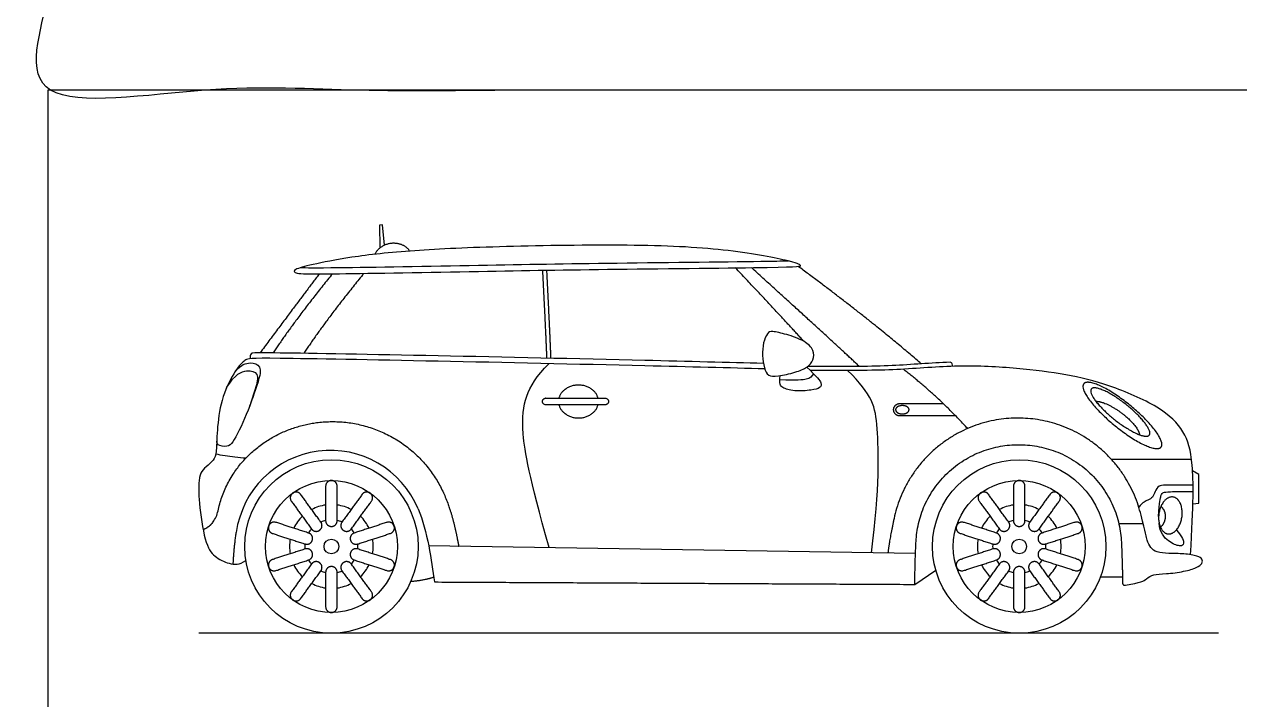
# Model space of a CAD drawing. Header units: millimetres. Extents: x 0.5 to 46.1, y 0.3 to 28.2.
# Drawn here: x 0.486 to 4.889, y 21.181 to 23.627 of the extents above; entities that cross this region are included whole.
import ezdxf

# ---------------------------------------------------------------- set-up
doc = ezdxf.new("R2010")
doc.units = ezdxf.units.MM
for name, color, linetype, true_color in [('AG-DIAGRAM', 7, 'Continuous', 0xfecc66), ('AG-TRANSPORT', 7, 'Continuous', 0x66ccff), ('X-VPRT', 6, 'Continuous', 0xff00ff)]:
    doc.layers.add(name, color=color, linetype=linetype, true_color=true_color)

msp = doc.modelspace()

# ---------------------------------------------------------------- linework, layer by layer
at = {"layer": 'AG-DIAGRAM'}
msp.add_line((4.8123, 21.4215), (1.1179, 21.4215), dxfattribs=at)
at = {"layer": 'AG-TRANSPORT'}
for p, q in [((4.5394, 21.8182), (4.4517, 21.8182)), ((3.7147, 21.7099), (1.9509, 21.7385)), ((3.7126, 21.5984), (3.7883, 21.6498)), ((4.4646, 21.6251), (4.3847, 21.6251))]:
    msp.add_line(p, q, dxfattribs=at)
for points in [[(1.7905, 22.8274), (1.7837, 22.9004), (1.7726, 22.8993), (1.7742, 22.8171)], [(4.7199, 21.8904), (4.7416, 21.8932), (4.7416, 21.9967), (4.7187, 22.0094)]]:
    msp.add_lwpolyline(points, dxfattribs=at)
for centre, radius in [((1.5986, 21.7357), 0.3142), ((4.0906, 21.7357), 0.3142), ((1.5986, 21.7357), 0.239), ((4.0906, 21.7357), 0.239), ((1.5986, 21.7357), 0.0266), ((4.0906, 21.7357), 0.0266)]:
    msp.add_circle(centre, radius, dxfattribs=at)
for centre, radius, start, end in [((1.3143, 22.4265), 0.00977, 92.5912, 180), ((3.8402, 22.3954), 0.00746, 11.3424, 91.7294), ((1.5949, 21.7393), 0.3444, 22.6249, 172.129), ((1.5986, 21.7357), 0.1517, 97.9408, 118.0592), ((1.5986, 21.7357), 0.1517, 61.9408, 82.0592), ((4.0906, 21.7357), 0.1517, 97.9408, 118.0592), ((4.0906, 21.7357), 0.1517, 61.9408, 82.0592), ((1.5986, 21.7357), 0.1517, 133.9408, 154.0592), ((1.5986, 21.7357), 0.1517, 25.9408, 46.0592), ((4.0906, 21.7357), 0.1517, 133.9408, 154.0592), ((4.0906, 21.7357), 0.1517, 25.9408, 46.0592), ((1.5986, 21.7357), 0.0963, 138.5735, 149.4265), ((1.5986, 21.7357), 0.0963, 102.5735, 113.4265), ((1.5986, 21.7357), 0.0963, 66.5735, 77.4265), ((1.5986, 21.7357), 0.0963, 30.5735, 41.4265), ((4.0906, 21.7357), 0.0963, 138.5735, 149.4265), ((4.0906, 21.7357), 0.0963, 102.5735, 113.4265), ((4.0906, 21.7357), 0.0963, 66.5735, 77.4265), ((4.0906, 21.7357), 0.0963, 30.5735, 41.4265), ((1.5986, 21.7357), 0.1517, 169.9408, 190.0592), ((1.5986, 21.7357), 0.1517, 349.9408, 10.0592), ((4.0906, 21.7357), 0.1517, 169.9408, 190.0592), ((4.0906, 21.7357), 0.1517, 349.9408, 10.0592), ((1.5986, 21.7357), 0.0963, 174.5735, 185.4265), ((1.5986, 21.7357), 0.0963, 354.5735, 5.4265), ((4.0906, 21.7357), 0.0963, 174.5735, 185.4265), ((4.0906, 21.7357), 0.0963, 354.5735, 5.4265), ((1.5986, 21.7357), 0.1517, 205.9408, 226.0592), ((1.5986, 21.7357), 0.0963, 210.5735, 221.4265), ((1.5986, 21.7357), 0.0963, 318.5735, 329.4265), ((1.5986, 21.7357), 0.1517, 313.9408, 334.0592), ((4.0906, 21.7357), 0.1517, 205.9408, 226.0592), ((4.0906, 21.7357), 0.0963, 210.5735, 221.4265), ((4.0906, 21.7357), 0.0963, 318.5735, 329.4265), ((4.0906, 21.7357), 0.1517, 313.9408, 334.0592), ((1.5986, 21.7357), 0.0963, 246.5735, 257.4265), ((1.5986, 21.7357), 0.0963, 282.5735, 293.4265), ((4.0906, 21.7357), 0.0963, 246.5735, 257.4265), ((4.0906, 21.7357), 0.0963, 282.5735, 293.4265), ((1.5986, 21.7357), 0.1517, 241.9408, 262.0592), ((1.5986, 21.7357), 0.1517, 277.9408, 298.0592), ((4.0906, 21.7357), 0.1517, 241.9408, 262.0592), ((4.0906, 21.7357), 0.1517, 277.9408, 298.0592)]:
    msp.add_arc(centre, radius, start, end, dxfattribs=at)
for points, degree in [([(3.1777, 22.7466), (3.0581, 22.7446), (2.5859, 22.7402), (2.1671, 22.7329), (1.5334, 22.7212), (1.4639, 22.7241), (1.4588, 22.7387), (1.5195, 22.7548), (1.6584, 22.784), (1.8849, 22.8089), (2.2036, 22.8228), (2.6963, 22.8308), (3.0337, 22.8147), (3.2794, 22.7671), (3.3038, 22.7522), (3.2974, 22.7486), (3.1777, 22.7466)], 3), ([(1.5545, 22.723), (1.4582, 22.5956), (1.3397, 22.4368)], 2), ([(1.6025, 22.7233), (1.4755, 22.5689), (1.3872, 22.4367)], 2), ([(1.7162, 22.7249), (1.5876, 22.5688), (1.4984, 22.4353)], 2), ([(2.3795, 22.4177), (2.3738, 22.5571), (2.3644, 22.7362)], 2), ([(2.3941, 22.4174), (2.3885, 22.557), (2.3791, 22.7364)], 2), ([(3.3113, 22.478), (3.203, 22.596), (3.062, 22.745)], 2), ([(3.5114, 22.3877), (3.3806, 22.5101), (3.12, 22.7457)], 2), ([(3.7358, 22.3973), (3.5511, 22.5575), (3.2898, 22.7502)], 2), ([(3.1608, 22.4275), (3.16, 22.4433), (3.1623, 22.4745), (3.1787, 22.5112), (3.1916, 22.5169), (3.2456, 22.5053), (3.3161, 22.4804), (3.3483, 22.4464), (3.3468, 22.4104), (3.3243, 22.384), (3.2821, 22.3668), (3.2125, 22.3505), (3.1795, 22.3519), (3.167, 22.3797), (3.1615, 22.4117), (3.1608, 22.4275)], 3), ([(1.3045, 22.4265), (1.3045, 22.423), (1.3045, 22.4196), (1.3045, 22.4161)], 3), ([(2.3871, 21.7315), (2.315, 21.9902), (2.2832, 22.1683), (2.2986, 22.2808), (2.3405, 22.352), (2.3873, 22.3984)], 3), ([(3.321, 22.3855), (3.3586, 22.3489), (3.3784, 22.3256), (3.3698, 22.3097), (3.3426, 22.3016), (3.2727, 22.2965), (3.2288, 22.3109), (3.2211, 22.3241), (3.2243, 22.3543)], 3), ([(4.7113, 21.7058), (4.7227, 21.8905), (4.7218, 22.0538), (4.6929, 22.1531), (4.6072, 22.2415), (4.4104, 22.3242), (4.2641, 22.3596), (4.0872, 22.3822), (3.8714, 22.3947), (3.6482, 22.3729), (3.4937, 22.3729), (3.3332, 22.3736)], 3), ([(3.5552, 21.7125), (3.5855, 21.9508), (3.5786, 22.2076), (3.5605, 22.2834), (3.4685, 22.3732)], 3), ([(3.9038, 22.163), (3.7905, 22.2853), (3.6706, 22.3778)], 2), ([(3.8492, 22.3884), (3.8486, 22.3912), (3.848, 22.394), (3.8475, 22.3968)], 3), ([(3.3453, 22.3614), (3.3398, 22.3517), (3.3252, 22.3382), (3.286, 22.3376), (3.2232, 22.339)], 3), ([(4.424, 22.0518), (4.6498, 22.0518), (4.7149, 22.0518)], 2), ([(4.7205, 21.9583), (4.6185, 21.9583), (4.5937, 21.9583), (4.5827, 21.9338), (4.5742, 21.9124), (4.5581, 21.9045), (4.5389, 21.896), (4.5238, 21.8785)], 3), ([(4.5957, 21.8447), (4.5982, 21.8983), (4.6045, 21.9248), (4.6117, 21.9314), (4.629, 21.9348), (4.6812, 21.9348), (4.7206, 21.9347)], 3), ([(1.9128, 21.8718), (1.9467, 21.7904), (1.9611, 21.6849), (1.9716, 21.6072)], 3), ([(3.6369, 21.8369), (3.6195, 21.7552), (3.6149, 21.7116)], 2), ([(4.6599, 21.7953), (4.6831, 21.7681), (4.6901, 21.7432), (4.6772, 21.7344), (4.6312, 21.7492), (4.6003, 21.7865), (4.5974, 21.8206)], 3), ([(1.2429, 21.6719), (1.2449, 21.7223), (1.2538, 21.7865)], 2), ([(3.7126, 21.5984), (3.7126, 21.6731), (3.7166, 21.7537)], 2), ([(4.4608, 21.7509), (4.4645, 21.664), (4.4648, 21.6058)], 2), ([(1.9693, 21.6242), (1.9352, 21.6124), (1.8857, 21.6081)], 2), ([(1.9716, 21.6072), (2.8421, 21.6028), (3.7126, 21.5984)], 2), ([(4.4648, 21.6058), (4.4648, 21.594), (4.476, 21.5956)], 2)]:
    msp.add_open_spline(points, degree=degree, dxfattribs=at)
for points, weights, degree, knots in [([(1.7566, 22.7941), (1.7738, 22.8335), (1.8223, 22.835), (1.8635, 22.8362), (1.8816, 22.8057)], [0.898573598523, 0.772355750196, 1, 0.799590676292, 0.873437596493], 2, [0.0660672, 0.0660672, 0.0660672, 0.2965661, 0.2965661, 0.4994886, 0.4994886, 0.4994886]), ([(4.4229, 22.1854), (4.286, 22.3028), (4.3277, 22.3278), (4.3693, 22.3528), (4.5061, 22.2353), (4.643, 22.1179), (4.6013, 22.0929), (4.5597, 22.0679), (4.4229, 22.1854)], [1, 0.707106781187, 1, 0.707106781187, 1, 0.707106781187, 1, 0.707106781187, 1], 2, [0, 0, 0, 0.1765095, 0.1765095, 0.3530189, 0.3530189, 0.5295284, 0.5295284, 0.7060378, 0.7060378, 0.7060378]), ([(2.4236, 22.2727), (2.435, 22.3215), (2.4937, 22.3215), (2.5524, 22.3215), (2.5638, 22.2727)], [0.932373250233, 0.746115495984, 1, 0.746115495984, 0.932373250233], 2, [1.2922101, 1.2922101, 1.2922101, 1.5632138, 1.5632138, 1.8342175, 1.8342175, 1.8342175]), ([(4.4249, 22.2045), (4.3227, 22.2902), (4.3546, 22.3084), (4.3865, 22.3266), (4.4887, 22.2408), (4.5909, 22.1551), (4.559, 22.1369), (4.5271, 22.1187), (4.4249, 22.2045)], [1, 0.707106781187, 1, 0.707106781187, 1, 0.707106781187, 1, 0.707106781187, 1], 2, [0, 0, 0, 0.1765095, 0.1765095, 0.3530189, 0.3530189, 0.5295284, 0.5295284, 0.7060378, 0.7060378, 0.7060378]), ([(2.5907, 22.2491), (2.6025, 22.2491), (2.6025, 22.2609), (2.6025, 22.2727), (2.5907, 22.2727), (2.4793, 22.2727), (2.375, 22.2727), (2.3632, 22.2727), (2.3632, 22.2609), (2.3632, 22.2491), (2.375, 22.2491), (2.4793, 22.2491), (2.5907, 22.2491)], [1, 0.707106781186, 1, 0.707106781187, 1, 1, 1, 0.707106781186, 1, 0.707106781187, 1, 1, 1], 2, [0, 0, 0, 0.0606939, 0.0606939, 0.1213879, 0.1213879, 0.4917805, 0.4917805, 0.5524744, 0.5524744, 0.6131683, 0.6131683, 0.9835609, 0.9835609, 0.9835609]), ([(2.5638, 22.2491), (2.5524, 22.2002), (2.4937, 22.2002), (2.435, 22.2002), (2.4236, 22.2491)], [0.932373250233, 0.746115495984, 1, 0.746115495984, 0.932373250233], 2, [0.6669246, 0.6669246, 0.6669246, 0.9379283, 0.9379283, 1.208932, 1.208932, 1.208932]), ([(3.8603, 22.2085), (3.7412, 22.2085), (3.658, 22.2085), (3.6355, 22.2085), (3.6355, 22.231), (3.6355, 22.2534), (3.658, 22.2534), (3.7248, 22.2534), (3.8148, 22.2534)], [1, 1, 1, 0.707106781187, 1, 0.707106781187, 1, 1, 1], 2, [0.159971, 0.159971, 0.159971, 0.705839, 0.705839, 0.821452, 0.821452, 0.937065, 0.937065, 1.375594, 1.375594, 1.375594]), ([(3.6671, 22.2158), (3.6428, 22.2158), (3.6428, 22.231), (3.6428, 22.2461), (3.6671, 22.2461), (3.6913, 22.2461), (3.6913, 22.231), (3.6913, 22.2158), (3.6671, 22.2158)], [1, 0.707106781187, 1, 0.707106781187, 1, 0.707106781187, 1, 0.707106781187, 1], 2, [0, 0, 0, 0.0782486, 0.0782486, 0.1564973, 0.1564973, 0.2347459, 0.2347459, 0.3129946, 0.3129946, 0.3129946]), ([(4.3685, 22.2615), (4.4071, 22.2632), (4.4698, 22.2126), (4.5235, 22.1693), (4.5265, 22.1403)], [0.915369829789, 0.758407145655, 1, 0.785815548842, 0.88488504944], 2, [0.2074252, 0.2074252, 0.2074252, 0.3530189, 0.3530189, 0.4820953, 0.4820953, 0.4820953]), ([(4.5318, 21.8496), (4.4467, 22.2007), (4.0858, 22.2007), (3.7143, 22.2007), (3.6369, 21.8369)], [0.920765844013, 0.754341315153, 1, 0.748935564338, 0.928289771412], 2, [16.034381, 16.034381, 16.034381, 17.392511, 17.392511, 18.780528, 18.780528, 18.780528]), ([(1.1337, 21.7972), (1.1631, 21.8086), (1.1805, 21.8311), (1.2264, 22.0423), (1.3658, 22.1611), (1.546, 22.1844), (1.7515, 22.211), (1.931, 22.1074), (2.0107, 21.9161), (2.0316, 21.8661), (2.0447, 21.8138), (2.0546, 21.7638), (2.0564, 21.7547), (2.0581, 21.7456), (2.0597, 21.7367)], [1, 1, 1, 0.900427328257, 0.914192657824, 1.0412959887, 0.89875547684, 0.89875547684, 1.0412959887, 1.0412959887, 1.0412959887, 1.0412959887, 1.0412959887, 1.0412959887, 1.0412959887], 3, [0, 0, 0, 0, 0.322031, 0.322031, 1.647526, 1.647526, 1.647526, 3.134008, 3.134008, 3.134008, 3.629061, 3.629061, 3.629061, 3.719163, 3.719163, 3.719163, 3.719163]), ([(3.7166, 21.7537), (3.7339, 22.1045), (4.0886, 22.1045), (4.4461, 22.1045), (4.4608, 21.7509)], [0.980662293634, 0.717117809179, 1, 0.71558283308, 0.983538474016], 2, [10.185563, 10.185563, 10.185563, 11.749485, 11.749485, 13.321892, 13.321892, 13.321892]), ([(1.5986, 21.8084), (1.5776, 21.8084), (1.5776, 21.8293), (1.5776, 21.8937), (1.5776, 21.9537), (1.5776, 21.9746), (1.5986, 21.9746), (1.6195, 21.9746), (1.6195, 21.9537), (1.6195, 21.8937), (1.6195, 21.8293), (1.6195, 21.8084), (1.5986, 21.8084)], [1, 0.707106781187, 1, 1, 1, 0.707106781187, 1, 0.707106781187, 1, 1, 1, 0.707106781187, 1], 2, [0, 0, 0, 0.1080011, 0.1080011, 0.3756259, 0.3756259, 0.4836271, 0.4836271, 0.5916282, 0.5916282, 0.859253, 0.859253, 0.9672541, 0.9672541, 0.9672541]), ([(4.0906, 21.8084), (4.0696, 21.8084), (4.0696, 21.8293), (4.0696, 21.8937), (4.0696, 21.9537), (4.0696, 21.9746), (4.0906, 21.9746), (4.1115, 21.9746), (4.1115, 21.9537), (4.1115, 21.8937), (4.1115, 21.8293), (4.1115, 21.8084), (4.0906, 21.8084)], [1, 0.707106781187, 1, 1, 1, 0.707106781187, 1, 0.707106781187, 1, 1, 1, 0.707106781187, 1], 2, [0, 0, 0, 0.1080011, 0.1080011, 0.3756259, 0.3756259, 0.4836271, 0.4836271, 0.5916282, 0.5916282, 0.859253, 0.859253, 0.9672541, 0.9672541, 0.9672541]), ([(1.5558, 21.7945), (1.5389, 21.7822), (1.5266, 21.7991), (1.4887, 21.8512), (1.4535, 21.8997), (1.4412, 21.9167), (1.4581, 21.929), (1.4751, 21.9413), (1.4874, 21.9244), (1.5226, 21.8758), (1.5605, 21.8237), (1.5728, 21.8068), (1.5558, 21.7945)], [1, 0.707106781187, 1, 1, 1, 0.707106781187, 1, 0.707106781187, 1, 1, 1, 0.707106781187, 1], 2, [0, 0, 0, 0.1080011, 0.1080011, 0.3756259, 0.3756259, 0.4836271, 0.4836271, 0.5916282, 0.5916282, 0.859253, 0.859253, 0.9672541, 0.9672541, 0.9672541]), ([(1.6413, 21.7945), (1.6243, 21.8068), (1.6367, 21.8237), (1.6745, 21.8758), (1.7098, 21.9244), (1.7221, 21.9413), (1.739, 21.929), (1.756, 21.9167), (1.7437, 21.8997), (1.7084, 21.8512), (1.6706, 21.7991), (1.6582, 21.7822), (1.6413, 21.7945)], [1, 0.707106781187, 1, 1, 1, 0.707106781187, 1, 0.707106781187, 1, 1, 1, 0.707106781187, 1], 2, [0, 0, 0, 0.1080011, 0.1080011, 0.3756259, 0.3756259, 0.4836271, 0.4836271, 0.5916282, 0.5916282, 0.859253, 0.859253, 0.9672541, 0.9672541, 0.9672541]), ([(4.0478, 21.7945), (4.0309, 21.7822), (4.0186, 21.7991), (3.9807, 21.8512), (3.9455, 21.8997), (3.9332, 21.9167), (3.9501, 21.929), (3.9671, 21.9413), (3.9794, 21.9244), (4.0146, 21.8758), (4.0525, 21.8237), (4.0648, 21.8068), (4.0478, 21.7945)], [1, 0.707106781187, 1, 1, 1, 0.707106781187, 1, 0.707106781187, 1, 1, 1, 0.707106781187, 1], 2, [0, 0, 0, 0.1080011, 0.1080011, 0.3756259, 0.3756259, 0.4836271, 0.4836271, 0.5916282, 0.5916282, 0.859253, 0.859253, 0.9672541, 0.9672541, 0.9672541]), ([(4.1333, 21.7945), (4.1163, 21.8068), (4.1287, 21.8237), (4.1665, 21.8758), (4.2018, 21.9244), (4.2141, 21.9413), (4.231, 21.929), (4.248, 21.9167), (4.2357, 21.8997), (4.2004, 21.8512), (4.1626, 21.7991), (4.1502, 21.7822), (4.1333, 21.7945)], [1, 0.707106781187, 1, 1, 1, 0.707106781187, 1, 0.707106781187, 1, 1, 1, 0.707106781187, 1], 2, [0, 0, 0, 0.1080011, 0.1080011, 0.3756259, 0.3756259, 0.4836271, 0.4836271, 0.5916282, 0.5916282, 0.859253, 0.859253, 0.9672541, 0.9672541, 0.9672541]), ([(4.5957, 21.8447), (4.5992, 21.9116), (4.6418, 21.9151), (4.6845, 21.9185), (4.681, 21.8516), (4.6775, 21.7848), (4.6349, 21.7813), (4.5923, 21.7778), (4.5957, 21.8447)], [1, 0.707106781187, 1, 0.707106781187, 1, 0.707106781187, 1, 0.707106781187, 1], 2, [0, 0, 0, 0.2172777, 0.2172777, 0.4345554, 0.4345554, 0.6518331, 0.6518331, 0.8691108, 0.8691108, 0.8691108]), ([(4.604, 21.8806), (4.6208, 21.8669), (4.6196, 21.8425), (4.6185, 21.82), (4.6023, 21.8049)], [0.858848766631, 0.825705771913, 1, 0.836995191984, 0.85542556737], 2, [0.3052583, 0.3052583, 0.3052583, 0.4345554, 0.4345554, 0.5554777, 0.5554777, 0.5554777]), ([(1.5294, 21.7581), (1.523, 21.7382), (1.503, 21.7447), (1.4418, 21.7646), (1.3848, 21.7831), (1.3648, 21.7896), (1.3713, 21.8095), (1.3778, 21.8294), (1.3977, 21.823), (1.4548, 21.8044), (1.516, 21.7845), (1.5359, 21.7781), (1.5294, 21.7581)], [1, 0.707106781187, 1, 1, 1, 0.707106781187, 1, 0.707106781187, 1, 1, 1, 0.707106781187, 1], 2, [0, 0, 0, 0.1080011, 0.1080011, 0.3756259, 0.3756259, 0.4836271, 0.4836271, 0.5916282, 0.5916282, 0.859253, 0.859253, 0.9672541, 0.9672541, 0.9672541]), ([(1.6677, 21.7581), (1.6612, 21.7781), (1.6812, 21.7845), (1.7424, 21.8044), (1.7994, 21.823), (1.8194, 21.8294), (1.8258, 21.8095), (1.8323, 21.7896), (1.8124, 21.7831), (1.7553, 21.7646), (1.6941, 21.7447), (1.6742, 21.7382), (1.6677, 21.7581)], [1, 0.707106781187, 1, 1, 1, 0.707106781187, 1, 0.707106781187, 1, 1, 1, 0.707106781187, 1], 2, [0, 0, 0, 0.1080011, 0.1080011, 0.3756259, 0.3756259, 0.4836271, 0.4836271, 0.5916282, 0.5916282, 0.859253, 0.859253, 0.9672541, 0.9672541, 0.9672541]), ([(4.0214, 21.7581), (4.015, 21.7382), (3.995, 21.7447), (3.9338, 21.7646), (3.8768, 21.7831), (3.8568, 21.7896), (3.8633, 21.8095), (3.8698, 21.8294), (3.8897, 21.823), (3.9468, 21.8044), (4.008, 21.7845), (4.0279, 21.7781), (4.0214, 21.7581)], [1, 0.707106781187, 1, 1, 1, 0.707106781187, 1, 0.707106781187, 1, 1, 1, 0.707106781187, 1], 2, [0, 0, 0, 0.1080011, 0.1080011, 0.3756259, 0.3756259, 0.4836271, 0.4836271, 0.5916282, 0.5916282, 0.859253, 0.859253, 0.9672541, 0.9672541, 0.9672541]), ([(4.1597, 21.7581), (4.1532, 21.7781), (4.1732, 21.7845), (4.2344, 21.8044), (4.2914, 21.823), (4.3114, 21.8294), (4.3178, 21.8095), (4.3243, 21.7896), (4.3044, 21.7831), (4.2473, 21.7646), (4.1861, 21.7447), (4.1662, 21.7382), (4.1597, 21.7581)], [1, 0.707106781187, 1, 1, 1, 0.707106781187, 1, 0.707106781187, 1, 1, 1, 0.707106781187, 1], 2, [0, 0, 0, 0.1080011, 0.1080011, 0.3756259, 0.3756259, 0.4836271, 0.4836271, 0.5916282, 0.5916282, 0.859253, 0.859253, 0.9672541, 0.9672541, 0.9672541]), ([(1.5294, 21.7132), (1.5359, 21.6933), (1.516, 21.6868), (1.4548, 21.6669), (1.3977, 21.6484), (1.3778, 21.6419), (1.3713, 21.6618), (1.3648, 21.6818), (1.3848, 21.6882), (1.4418, 21.7068), (1.503, 21.7267), (1.523, 21.7331), (1.5294, 21.7132)], [1, 0.707106781187, 1, 1, 1, 0.707106781187, 1, 0.707106781187, 1, 1, 1, 0.707106781187, 1], 2, [0, 0, 0, 0.1080011, 0.1080011, 0.3756259, 0.3756259, 0.4836271, 0.4836271, 0.5916282, 0.5916282, 0.859253, 0.859253, 0.9672541, 0.9672541, 0.9672541]), ([(1.6677, 21.7132), (1.6742, 21.7331), (1.6941, 21.7267), (1.7553, 21.7068), (1.8124, 21.6882), (1.8323, 21.6818), (1.8258, 21.6618), (1.8194, 21.6419), (1.7994, 21.6484), (1.7424, 21.6669), (1.6812, 21.6868), (1.6612, 21.6933), (1.6677, 21.7132)], [1, 0.707106781187, 1, 1, 1, 0.707106781187, 1, 0.707106781187, 1, 1, 1, 0.707106781187, 1], 2, [0, 0, 0, 0.1080011, 0.1080011, 0.3756259, 0.3756259, 0.4836271, 0.4836271, 0.5916282, 0.5916282, 0.859253, 0.859253, 0.9672541, 0.9672541, 0.9672541]), ([(4.0214, 21.7132), (4.0279, 21.6933), (4.008, 21.6868), (3.9468, 21.6669), (3.8897, 21.6484), (3.8698, 21.6419), (3.8633, 21.6618), (3.8568, 21.6818), (3.8768, 21.6882), (3.9338, 21.7068), (3.995, 21.7267), (4.015, 21.7331), (4.0214, 21.7132)], [1, 0.707106781187, 1, 1, 1, 0.707106781187, 1, 0.707106781187, 1, 1, 1, 0.707106781187, 1], 2, [0, 0, 0, 0.1080011, 0.1080011, 0.3756259, 0.3756259, 0.4836271, 0.4836271, 0.5916282, 0.5916282, 0.859253, 0.859253, 0.9672541, 0.9672541, 0.9672541]), ([(4.1597, 21.7132), (4.1662, 21.7331), (4.1861, 21.7267), (4.2473, 21.7068), (4.3044, 21.6882), (4.3243, 21.6818), (4.3178, 21.6618), (4.3114, 21.6419), (4.2914, 21.6484), (4.2344, 21.6669), (4.1732, 21.6868), (4.1532, 21.6933), (4.1597, 21.7132)], [1, 0.707106781187, 1, 1, 1, 0.707106781187, 1, 0.707106781187, 1, 1, 1, 0.707106781187, 1], 2, [0, 0, 0, 0.1080011, 0.1080011, 0.3756259, 0.3756259, 0.4836271, 0.4836271, 0.5916282, 0.5916282, 0.859253, 0.859253, 0.9672541, 0.9672541, 0.9672541]), ([(1.5558, 21.6769), (1.5728, 21.6645), (1.5605, 21.6476), (1.5226, 21.5955), (1.4874, 21.547), (1.4751, 21.53), (1.4581, 21.5423), (1.4412, 21.5547), (1.4535, 21.5716), (1.4887, 21.6202), (1.5266, 21.6722), (1.5389, 21.6892), (1.5558, 21.6769)], [1, 0.707106781187, 1, 1, 1, 0.707106781187, 1, 0.707106781187, 1, 1, 1, 0.707106781187, 1], 2, [0, 0, 0, 0.1080011, 0.1080011, 0.3756259, 0.3756259, 0.4836271, 0.4836271, 0.5916282, 0.5916282, 0.859253, 0.859253, 0.9672541, 0.9672541, 0.9672541]), ([(1.6413, 21.6769), (1.6582, 21.6892), (1.6706, 21.6722), (1.7084, 21.6202), (1.7437, 21.5716), (1.756, 21.5547), (1.739, 21.5423), (1.7221, 21.53), (1.7098, 21.547), (1.6745, 21.5955), (1.6367, 21.6476), (1.6243, 21.6645), (1.6413, 21.6769)], [1, 0.707106781187, 1, 1, 1, 0.707106781187, 1, 0.707106781187, 1, 1, 1, 0.707106781187, 1], 2, [0, 0, 0, 0.1080011, 0.1080011, 0.3756259, 0.3756259, 0.4836271, 0.4836271, 0.5916282, 0.5916282, 0.859253, 0.859253, 0.9672541, 0.9672541, 0.9672541]), ([(4.0478, 21.6769), (4.0648, 21.6645), (4.0525, 21.6476), (4.0146, 21.5955), (3.9794, 21.547), (3.9671, 21.53), (3.9501, 21.5423), (3.9332, 21.5547), (3.9455, 21.5716), (3.9807, 21.6202), (4.0186, 21.6722), (4.0309, 21.6892), (4.0478, 21.6769)], [1, 0.707106781187, 1, 1, 1, 0.707106781187, 1, 0.707106781187, 1, 1, 1, 0.707106781187, 1], 2, [0, 0, 0, 0.1080011, 0.1080011, 0.3756259, 0.3756259, 0.4836271, 0.4836271, 0.5916282, 0.5916282, 0.859253, 0.859253, 0.9672541, 0.9672541, 0.9672541]), ([(4.1333, 21.6769), (4.1502, 21.6892), (4.1626, 21.6722), (4.2004, 21.6202), (4.2357, 21.5716), (4.248, 21.5547), (4.231, 21.5423), (4.2141, 21.53), (4.2018, 21.547), (4.1665, 21.5955), (4.1287, 21.6476), (4.1163, 21.6645), (4.1333, 21.6769)], [1, 0.707106781187, 1, 1, 1, 0.707106781187, 1, 0.707106781187, 1, 1, 1, 0.707106781187, 1], 2, [0, 0, 0, 0.1080011, 0.1080011, 0.3756259, 0.3756259, 0.4836271, 0.4836271, 0.5916282, 0.5916282, 0.859253, 0.859253, 0.9672541, 0.9672541, 0.9672541]), ([(1.5986, 21.663), (1.6195, 21.663), (1.6195, 21.642), (1.6195, 21.5777), (1.6195, 21.5177), (1.6195, 21.4967), (1.5986, 21.4967), (1.5776, 21.4967), (1.5776, 21.5177), (1.5776, 21.5777), (1.5776, 21.642), (1.5776, 21.663), (1.5986, 21.663)], [1, 0.707106781187, 1, 1, 1, 0.707106781187, 1, 0.707106781187, 1, 1, 1, 0.707106781187, 1], 2, [0, 0, 0, 0.1080011, 0.1080011, 0.3756259, 0.3756259, 0.4836271, 0.4836271, 0.5916282, 0.5916282, 0.859253, 0.859253, 0.9672541, 0.9672541, 0.9672541]), ([(4.0906, 21.663), (4.1115, 21.663), (4.1115, 21.642), (4.1115, 21.5777), (4.1115, 21.5177), (4.1115, 21.4967), (4.0906, 21.4967), (4.0696, 21.4967), (4.0696, 21.5177), (4.0696, 21.5777), (4.0696, 21.642), (4.0696, 21.663), (4.0906, 21.663)], [1, 0.707106781187, 1, 1, 1, 0.707106781187, 1, 0.707106781187, 1, 1, 1, 0.707106781187, 1], 2, [0, 0, 0, 0.1080011, 0.1080011, 0.3756259, 0.3756259, 0.4836271, 0.4836271, 0.5916282, 0.5916282, 0.859253, 0.859253, 0.9672541, 0.9672541, 0.9672541])]:
    msp.add_rational_spline(points, weights, degree=degree, knots=knots, dxfattribs=at)
for points, knots in [([(3.2552, 22.7695), (3.2374, 22.7689), (3.2125, 22.7684), (3.1777, 22.7678), (3.0581, 22.7658), (2.5859, 22.7614), (2.1671, 22.7541), (1.5844, 22.7433), (1.5038, 22.744), (1.4867, 22.7455)], [14.254178, 14.254178, 14.254178, 14.254178, 14.556186, 14.556186, 14.556186, 15.595913, 16.635641, 17.675368, 18.463842, 18.463842, 18.463842, 18.463842]), ([(3.1688, 22.3791), (3.0436, 22.3822), (2.6511, 22.3923), (1.9647, 22.4074), (1.3055, 22.4198), (1.2913, 22.415), (1.2599, 22.3896), (1.2051, 22.2947), (1.1847, 22.1811), (1.1824, 22.0834), (1.1782, 22.0538), (1.151, 22.0301), (1.1267, 22.0082), (1.1178, 21.9821), (1.1167, 21.9052), (1.1397, 21.7435), (1.1737, 21.6979), (1.2276, 21.6706), (1.2654, 21.6689), (1.2885, 21.6848)], [5.706763, 5.706763, 5.706763, 5.706763, 6.09172, 6.700892, 7.310064, 7.919236, 8.528408, 9.13758, 9.746752, 10.355924, 10.965096, 11.574268, 12.18344, 12.792612, 13.401784, 14.010956, 14.620128, 15.2293, 15.838472, 15.838472, 15.838472, 15.838472]), ([(3.1641, 22.3988), (3.0398, 22.4019), (2.6491, 22.4119), (1.9647, 22.4269), (1.4206, 22.4371), (1.3305, 22.437), (1.3139, 22.4363)], [5.711559, 5.711559, 5.711559, 5.711559, 6.091997, 6.701593, 7.311188, 7.601493, 7.601493, 7.601493, 7.601493]), ([(1.2509, 22.3706), (1.2709, 22.3945), (1.3056, 22.4056), (1.3481, 22.3903), (1.332, 22.3243), (1.2934, 22.217), (1.2458, 22.1152), (1.2231, 22.0947), (1.1846, 22.1006), (1.1838, 22.1125), (1.1831, 22.117)], [0, 0, 0, 0, 0.366896, 0.72521, 1.14146, 1.782597, 2.38374, 2.683952, 3.007214, 3.219036, 3.219036, 3.219036, 3.219036]), ([(1.2185, 22.311), (1.2503, 22.3608), (1.2955, 22.3789), (1.338, 22.3636), (1.3252, 22.3113), (1.31, 22.2658), (1.3021, 22.244)], [0, 0, 0, 0, 0.366896, 0.72521, 1.14146, 1.488936, 1.488936, 1.488936, 1.488936]), ([(3.8399, 22.4028), (3.7712, 22.4007), (3.6268, 22.3871), (3.4771, 22.3871), (3.3241, 22.3878)], [0.017437, 0.017437, 0.017437, 0.017437, 0.590233, 1.200877, 1.200877, 1.200877, 1.200877]), ([(1.2881, 22.0553), (1.2633, 22.0571), (1.2139, 22.0634), (1.1911, 22.0678), (1.1798, 22.0701)], [0, 0, 0, 0, 0.4948493, 0.8326577, 0.8326577, 0.8326577, 0.8326577]), ([(4.476, 21.5956), (4.5304, 21.604), (4.5554, 21.6199), (4.5731, 21.6356), (4.6198, 21.6358), (4.6904, 21.6448), (4.736, 21.6593), (4.7549, 21.6743), (4.7551, 21.6909), (4.7398, 21.7011), (4.6886, 21.7103), (4.6307, 21.7103), (4.5869, 21.7136), (4.566, 21.7306), (4.5538, 21.7566), (4.5479, 21.7831), (4.5318, 21.8496)], [13.912374, 13.912374, 13.912374, 13.912374, 14.055347, 14.207581, 14.359814, 14.512047, 14.664281, 14.816514, 14.968747, 15.120981, 15.273214, 15.425447, 15.577681, 15.729914, 15.882147, 16.034381, 16.034381, 16.034381, 16.034381])]:
    msp.add_open_spline(points, degree=3, knots=knots, dxfattribs=at)
at = {"layer": 'X-VPRT'}
msp.add_lwpolyline([(0.5711, 23.3882), (0.5711, 18.8162), (8.1911, 18.8162), (8.1911, 23.3882)], close=True, dxfattribs=at)
msp.add_open_spline([(0.5711, 27.9602), (0.5711, 25.6742), (0.5711, 23.3882), (4.2153, 23.3882), (7.8595, 23.3882), (7.8595, 25.6742), (7.8595, 27.9602), (4.2153, 27.9602), (0.5711, 27.9602)], degree=2, knots=[0, 0, 0, 750, 750, 1500, 1500, 2250, 2250, 3000, 3000, 3000], dxfattribs=at)

doc.saveas('drawing.dxf')
